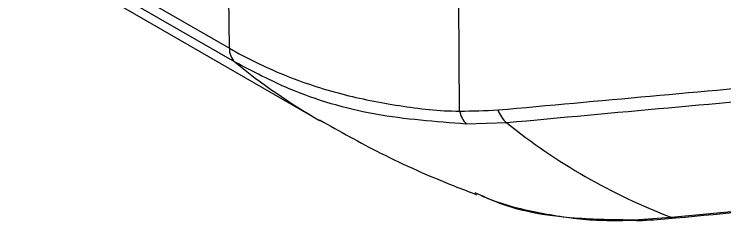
# Model space of a CAD drawing. Extents: x 16.5 to 113.1, y 4.4 to 84.5.
# Drawn here: x 24.843 to 26.141, y 62.904 to 63.281 of the extents above; entities that cross this region are included whole.
import ezdxf

# ---------------------------------------------------------------- set-up
doc = ezdxf.new("R2010")
doc.units = 0
doc.header["$MEASUREMENT"] = 0
doc.layers.add('OBJECT', color=7, linetype='CONTINUOUS')

msp = doc.modelspace()

# ---------------------------------------------------------------- linework, layer by layer
at = {"layer": 'OBJECT'}
for p, q in [((24.5626, 63.6082), (25.2364, 63.2192)), ((25.2465, 63.1936), (24.5727, 63.5826)), ((24.7269, 63.4763), (25.4008, 63.0873)), ((25.2364, 63.2192), (25.2338, 63.3891)), ((25.6567, 63.1043), (25.6551, 63.3032)), ((25.7428, 63.0828), (25.6689, 63.0806)), ((26.0431, 62.9103), (26.91, 62.9938)), ((25.6847, 62.9555), (25.6958, 62.9505)), ((25.9756, 62.9056), (26.0431, 62.9103)), ((26.0514, 62.9089), (26.052, 62.909))]:
    msp.add_line(p, q, dxfattribs=at)
for centre, radius, start, end in [((25.2691, 63.2173), 0.0328, 176.702, 226.3597), ((25.9905, 64.1082), 1.179, 230.873, 239.9834), ((25.7052, 63.1143), 0.0495, 191.621, 222.8545), ((25.7777, 63.1241), 0.054, 199.0948, 229.7867), ((26.4463, 63.9594), 1.124, 231.2501, 248.974), ((25.9833, 62.9272), 0.023, 250.2808, 272.2286), ((26.0499, 62.9259), 0.017, 246.4807, 275.0052)]:
    msp.add_arc(centre, radius, start, end, dxfattribs=at)
for points, knots in [([(25.2364, 63.2192), (25.2364, 63.2192), (25.2678, 63.2011), (25.3338, 63.1689), (25.438, 63.134), (25.5458, 63.1132), (25.6195, 63.1043), (25.6567, 63.1043), (25.6567, 63.1043)], [0, 0, 0, 0, 0.000005, 0.2589, 0.517796, 0.758901, 0.999996, 1, 1, 1, 1]), ([(25.7267, 63.1064), (25.9122, 63.1233), (26.2739, 63.1563), (26.6361, 63.1891), (26.8124, 63.2051)], [0, 0, 0, 0, 0.513008, 1, 1, 1, 1]), ([(25.6689, 63.0806), (25.613, 63.0848), (25.4996, 63.0933), (25.3588, 63.1351), (25.279, 63.1766), (25.2465, 63.1936)], [0, 0, 0, 0, 0.3653922, 0.741453, 1, 1, 1, 1]), ([(26.8564, 63.1845), (26.8254, 63.1817), (26.6513, 63.1658), (26.2798, 63.132), (25.9398, 63.1009), (25.7428, 63.0828)], [0, 0, 0, 0, 0.083466, 0.469044, 1, 1, 1, 1]), ([(25.6567, 63.1043), (25.6567, 63.1043), (25.6804, 63.1043), (25.7035, 63.1054), (25.7267, 63.1064)], [0, 0, 0, 0, 0.000029, 1, 1, 1, 1]), ([(25.4011, 63.0881), (25.4379, 63.0674), (25.5175, 63.0225), (25.6147, 62.9797), (25.6742, 62.9568), (25.6879, 62.9515)], [0, 0, 0, 0, 0.397831, 0.861449, 1, 1, 1, 1]), ([(26.0513, 62.9089), (26.1431, 62.9177), (26.4305, 62.9452), (26.7175, 62.9732), (26.9128, 62.9922)], [0, 0, 0, 0, 0.319363, 1, 1, 1, 1]), ([(25.6958, 62.9505), (25.7016, 62.9478), (25.7553, 62.923), (25.8507, 62.9071), (25.9393, 62.906), (25.9756, 62.9056)], [0, 0, 0, 0, 0.066661, 0.617348, 1, 1, 1, 1]), ([(25.6959, 62.9497), (25.7025, 62.947), (25.7393, 62.9319), (25.8099, 62.916), (25.8999, 62.9029), (25.9583, 62.9044), (25.9842, 62.9052)], [0, 0, 0, 0, 0.072357, 0.404348, 0.735713, 1, 1, 1, 1]), ([(25.9844, 62.9044), (25.9889, 62.9045), (26.0103, 62.9052), (26.0335, 62.9076), (26.052, 62.9095)], [0, 0, 0, 0, 0.20903, 1, 1, 1, 1])]:
    msp.add_open_spline(points, degree=3, knots=knots, dxfattribs=at)

doc.saveas('drawing.dxf')
